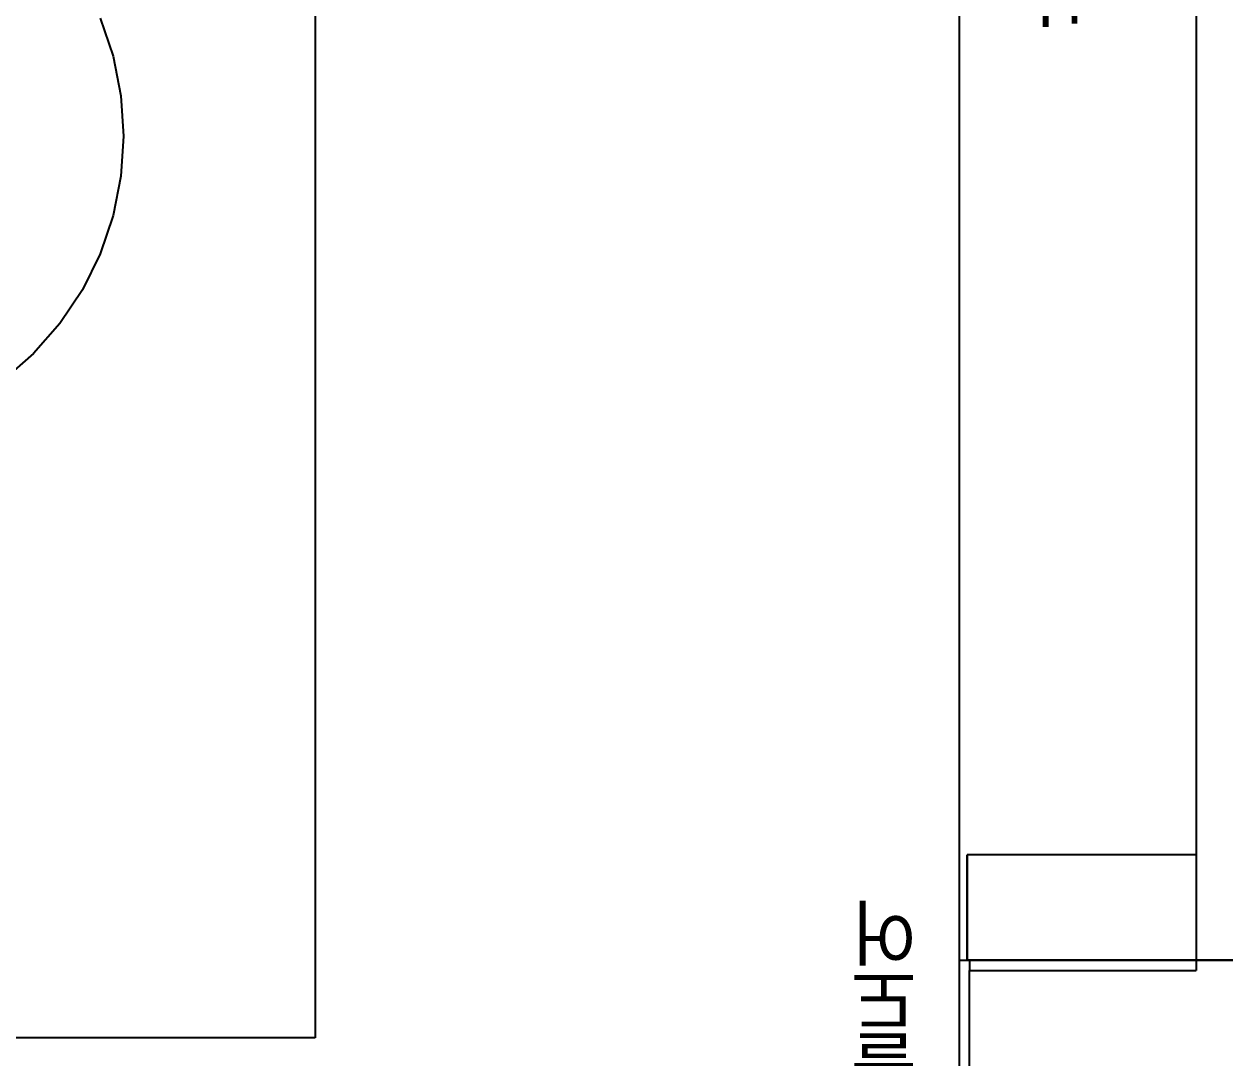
# Model space of a CAD drawing. Header units: millimetres. Extents: x -41292 to 298682, y -22072 to 33155.
# Drawn here: x 31708 to 33990, y 2495 to 4460 of the extents above; entities that cross this region are included whole.
import ezdxf

# ---------------------------------------------------------------- set-up
doc = ezdxf.new("R2010")
doc.units = ezdxf.units.MM
for name, color, linetype in [('0-ELC TEXT', 7, 'Continuous'), ('벽1', 2, 'Continuous'), ('틀', 8, 'Continuous')]:
    doc.layers.add(name, color=color, linetype=linetype)
doc.styles.add('코레일둥고', font='@Microsoft JhengHei Light.ttf')

# ---------------------------------------------------------------- blocks, each defined once
blk = doc.blocks.new('AHSISHEUD')
for p, q in [((34562, 24278.7), (34562, 20328.7)), ((32888.7, 23658.9), (32888.7, 20180.9)), ((34112, 23101.6), (34112, 20328.7)), ((32480.4, 22118.6), (32505, 22046.2)), ((32505, 22046.2), (32519.9, 21971.1)), ((32519.9, 21971.1), (32524.9, 21894.8)), ((32524.9, 21894.8), (32519.9, 21818.5)), ((32519.9, 21818.5), (32505, 21743.5)), ((32505, 21743.5), (32480.4, 21671)), ((32480.4, 21671), (32446.6, 21602.4)), ((32446.6, 21602.4), (32404.1, 21538.8)), ((32404.1, 21538.8), (32353.6, 21481.3)), ((32353.6, 21481.3), (32296.1, 21430.9)), ((34112, 20328.7), (34132, 20328.7)), ((34112, 20328.7), (34112, 19528.7)), ((34132, 20328.7), (34562, 20328.7)), ((34132, 20328.7), (34132, 20308.7)), ((34562, 20328.7), (35072, 20328.7)), ((34562, 20328.7), (34562, 20308.7)), ((34132, 19528.7), (34132, 20308.7)), ((34132, 20308.7), (34562, 20308.7)), ((32888.7, 20180.9), (29903.2, 20180.9))]:
    blk.add_line(p, q)

msp = doc.modelspace()

# ---------------------------------------------------------------- linework, layer by layer
at = {"layer": '벽1'}
for p, q in [((33934.67, 6630.58), (33934.67, 2880.58)), ((33934.67, 2880.58), (33499.67, 2880.58)), ((33499.67, 2680.58), (33499.67, 2880.58)), ((34444.67, 2680.58), (33499.67, 2680.58))]:
    msp.add_line(p, q, dxfattribs=at)
at = {"layer": '틀'}
msp.add_line((33499.67, 2880.58), (33499.67, 2680.58), dxfattribs=at)

# ---------------------------------------------------------------- block references
msp.add_blockref('AHSISHEUD', (-627.37, -17648.09))

# ---------------------------------------------------------------- texts
at = {"layer": '0-ELC TEXT', "style": '코레일둥고'}
for s, p in [('상/하부장', (33729.83, 4446.45)), ('터닝도어+공틀도어', (33387.68, 1710.03))]:
    msp.add_text(s, height=100, rotation=90, dxfattribs=at).set_placement(p)

doc.saveas('drawing.dxf')
